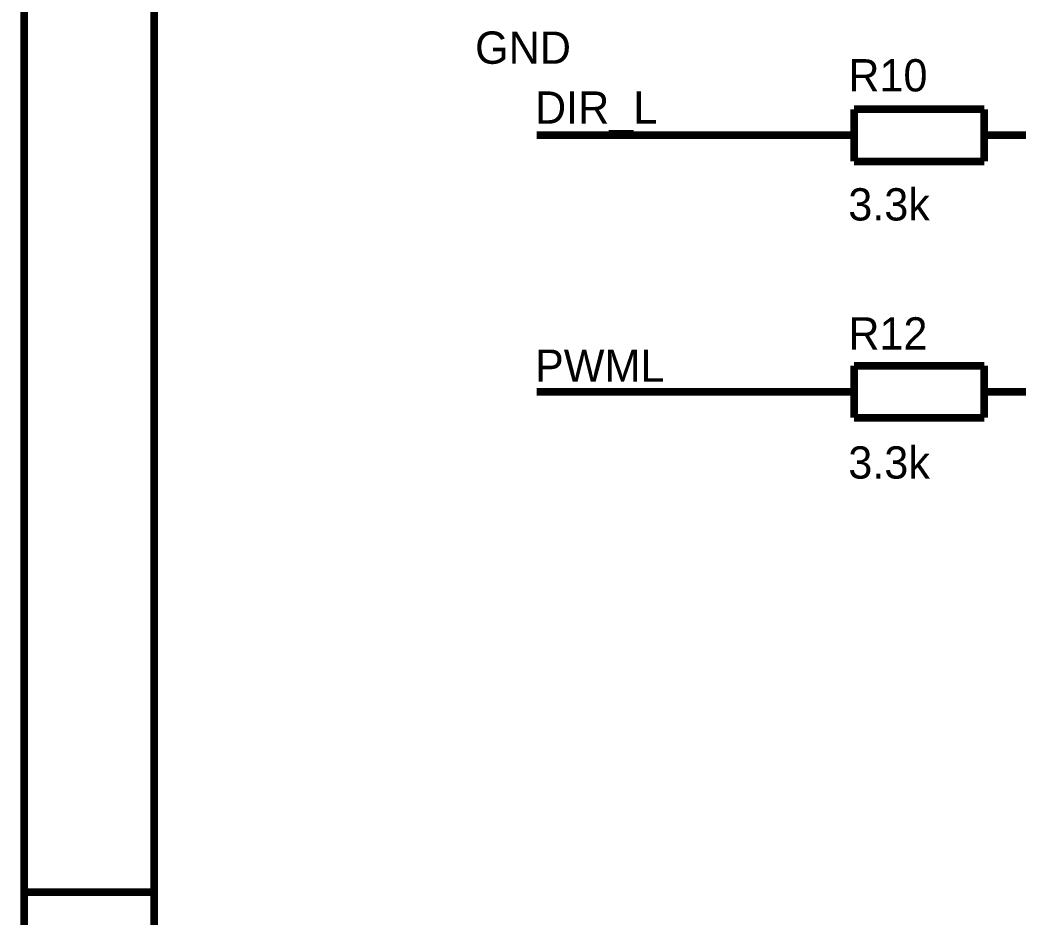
# Model space of a CAD drawing. Header units: millimetres. Extents: x 0 to 394, y 0 to 282.
# Drawn here: x -0.14 to 38.78, y 69.52 to 104.49 of the extents above; entities that cross this region are included whole.
import ezdxf

# ---------------------------------------------------------------- set-up
doc = ezdxf.new("R2010")
doc.units = ezdxf.units.MM
doc.layers.add('Sheet', color=255, linetype='Continuous')

msp = doc.modelspace()

# ---------------------------------------------------------------- linework, layer by layer
at = {"layer": 'Sheet'}
for points, const_width in [([(0.022, 281.94), (393.7, 281.94), (393.7, 0), (0.022, 0), (0.022, 281.94)], 0.3), ([(0.022, 281.94), (0.022, 0), (393.7, 0), (393.7, 281.94), (0.022, 281.94), (0.022, 281.94)], 0.0991), ([(5.099, 276.841), (388.624, 276.841), (388.624, 5.076), (5.099, 5.076), (5.099, 276.841)], 0.3), ([(5.099, 276.841), (5.099, 5.076), (388.624, 5.076), (388.624, 276.841), (5.099, 276.841), (5.099, 276.841)], 0.0991)]:
    msp.add_lwpolyline(points, close=True, dxfattribs=dict(at, const_width=const_width))
at = {"layer": 'Sheet', "const_width": 0.3}
for points in [[(32.389, 98.978), (32.389, 101.011)], [(32.389, 101.011), (37.465, 101.011)], [(37.465, 101.011), (37.465, 98.978)], [(29.851, 100), (20.013, 100)], [(32.389, 100), (29.851, 100)], [(37.465, 100), (40.015, 100)], [(37.465, 98.978), (32.389, 98.978)], [(32.389, 88.982), (32.389, 91.015)], [(32.389, 91.015), (37.465, 91.015)], [(37.465, 91.015), (37.465, 88.982)], [(29.851, 89.993), (20.013, 89.993)], [(32.389, 89.993), (29.851, 89.993)], [(37.465, 89.993), (40.015, 89.993)], [(37.465, 88.982), (32.389, 88.982)], [(0.011, 70.485), (5.087, 70.485)]]:
    msp.add_lwpolyline(points, dxfattribs=at)

# ---------------------------------------------------------------- texts
at = {"layer": 'Sheet'}
for s, p in [('GND', (17.61, 102.785)), ('R10', (32.164, 101.707)), ('DIR_L', (19.946, 100.449)), ('3.3k', (32.164, 96.675)), ('R12', (32.164, 91.644)), ('PWML', (19.946, 90.386)), ('3.3k', (32.164, 86.613))]:
    msp.add_text(s, height=1.2579, dxfattribs=at).set_placement(p)

doc.saveas('drawing.dxf')
